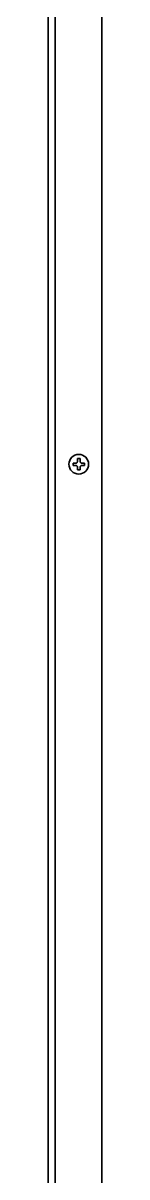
# Model space of a CAD drawing. Header units: inches. Extents: x 885 to 6823, y 710 to 5493.
# Drawn here: x 6171.8 to 6193.5, y 3113.8 to 3582.6 of the extents above; entities that cross this region are included whole.
import ezdxf

# ---------------------------------------------------------------- set-up
doc = ezdxf.new("R2010")
doc.units = ezdxf.units.IN
doc.layers.add('1', color=7, linetype='Continuous', true_color=0xffffff)

msp = doc.modelspace()

# ---------------------------------------------------------------- linework, layer by layer
at = {"layer": '1', "color": 7, "linetype": 'Continuous', "lineweight": 35}
for p, q in [((6171.76, 2356.86), (6171.76, 4008.38)), ((6171.76, 2356.86), (6171.76, 4008.38)), ((6174.56, 3998.43), (6174.56, 2697.46)), ((6193.46, 2695.46), (6193.46, 3993.51)), ((6181.86, 3403.36), (6181.86, 3403.86)), ((6181.86, 3402.86), (6181.86, 3403.36)), ((6186.46, 3403.86), (6186.46, 3403.36)), ((6186.46, 3403.36), (6186.46, 3402.86))]:
    msp.add_line(p, q, dxfattribs=at)
msp.add_circle((6184.16, 3403.36), 4, dxfattribs=at)
for points in [[(6181.86, 3403.86), (6182.06, 3403.86), (6182.27, 3403.86), (6182.6, 3403.86), (6182.71, 3403.86), (6182.93, 3403.86), (6183.04, 3403.86), (6183.16, 3403.86)], [(6184.66, 3405.66), (6184.66, 3405.45), (6184.66, 3405.24), (6184.66, 3404.92), (6184.66, 3404.81), (6184.66, 3404.58), (6184.66, 3404.47), (6184.66, 3404.36)], [(6183.66, 3401.06), (6183.66, 3401.26), (6183.66, 3401.47), (6183.66, 3401.79), (6183.66, 3401.9), (6183.66, 3402.13), (6183.66, 3402.24), (6183.66, 3402.36)], [(6186.46, 3402.86), (6186.26, 3402.86), (6186.05, 3402.86), (6185.72, 3402.86), (6185.61, 3402.86), (6185.39, 3402.86), (6185.27, 3402.86), (6185.16, 3402.86)]]:
    msp.add_open_spline(points, degree=3, knots=[0, 0, 0, 0, 0.5, 0.5, 0.75, 0.75, 1, 1, 1, 1], dxfattribs=at)
for points in [[(6183.16, 3403.86), (6183.18, 3403.88), (6183.23, 3403.93), (6183.3, 3404), (6183.37, 3404.07), (6183.44, 3404.14), (6183.52, 3404.21), (6183.59, 3404.28), (6183.63, 3404.33), (6183.66, 3404.36)], [(6183.66, 3405.66), (6183.82, 3405.66), (6184.16, 3405.66), (6184.49, 3405.66), (6184.66, 3405.66)], [(6183.66, 3404.36), (6183.66, 3404.41), (6183.66, 3404.52), (6183.66, 3404.68), (6183.66, 3404.84), (6183.66, 3404.99), (6183.66, 3405.15), (6183.66, 3405.3), (6183.66, 3405.47), (6183.66, 3405.59), (6183.66, 3405.66)], [(6184.66, 3404.36), (6184.68, 3404.33), (6184.74, 3404.28), (6184.81, 3404.2), (6184.88, 3404.13), (6184.95, 3404.06), (6185.02, 3403.99), (6185.09, 3403.92), (6185.14, 3403.88), (6185.16, 3403.86)], [(6185.16, 3403.86), (6185.21, 3403.86), (6185.32, 3403.86), (6185.48, 3403.86), (6185.64, 3403.86), (6185.8, 3403.86), (6185.95, 3403.86), (6186.1, 3403.86), (6186.27, 3403.86), (6186.39, 3403.86), (6186.46, 3403.86)], [(6183.16, 3402.86), (6183.1, 3402.86), (6183, 3402.86), (6182.83, 3402.86), (6182.68, 3402.86), (6182.52, 3402.86), (6182.37, 3402.86), (6182.21, 3402.86), (6182.05, 3402.86), (6181.92, 3402.86), (6181.86, 3402.86)], [(6183.66, 3402.36), (6183.63, 3402.38), (6183.58, 3402.43), (6183.51, 3402.51), (6183.44, 3402.58), (6183.37, 3402.65), (6183.3, 3402.72), (6183.23, 3402.79), (6183.18, 3402.83), (6183.16, 3402.86)], [(6184.66, 3401.06), (6184.49, 3401.06), (6184.16, 3401.06), (6183.82, 3401.06), (6183.66, 3401.06)], [(6185.16, 3402.86), (6185.13, 3402.83), (6185.09, 3402.78), (6185.02, 3402.71), (6184.94, 3402.64), (6184.87, 3402.57), (6184.8, 3402.5), (6184.73, 3402.43), (6184.68, 3402.38), (6184.66, 3402.36)], [(6184.66, 3402.36), (6184.66, 3402.3), (6184.66, 3402.19), (6184.66, 3402.03), (6184.66, 3401.87), (6184.66, 3401.72), (6184.66, 3401.57), (6184.66, 3401.41), (6184.66, 3401.24), (6184.66, 3401.12), (6184.66, 3401.06)]]:
    msp.add_open_spline(points, degree=3, dxfattribs=at)

doc.saveas('drawing.dxf')
